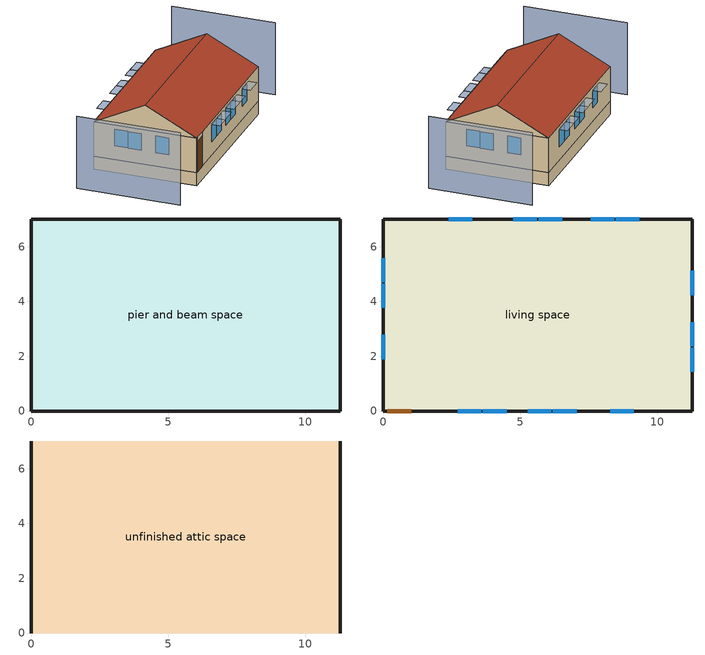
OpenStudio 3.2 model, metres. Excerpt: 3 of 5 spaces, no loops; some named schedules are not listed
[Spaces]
pier and beam space
 floor foundation (FloorFndGrndUnfinSlab): 0,0 0,7.01 11.28,7.01 11.28,0 z0
 wall outside (WallExtUninsUnfin): 0,7.01 0,0 11.28,0 11.28,7.01 0,7.01 z0:0.91
living space
 floor to pier and beam space (FloorPBInsFin Reversed): 0,0 0,7.01 11.28,7.01 11.28,0 z0.91
 wall outside (WallExtInsFin): 0,7.01 0,0 0.13,0 1.05,0 11.28,0 11.28,7.01 0,7.01 z0.91:3.35
 window (WindowConstruction): 2.71,0 3.58,0 / 3.64,0 4.5,0 / 5.27,0 6.13,0 / 6.19,0 7.06,0 / 8.29,0 9.15,0 / 9.35,7.01 8.49,7.01 / 8.43,7.01 7.57,7.01 / 6.53,7.01 5.67,7.01 / 5.61,7.01 4.75,7.01 / 3.25,7.01 2.39,7.01 z1.9:3.05; 0,5.58 0,4.7 / 0,4.64 0,3.77 / 0,2.78 0,1.9 / 11.28,1.43 11.28,2.31 / 11.28,2.37 11.28,3.24 / 11.28,4.24 11.28,5.11 z1.88:3.05
 door (Door): 0.15,0 1.02,0 z0.91:3.05
unfinished attic space
 floor to living space (FloorFinInsUnfinAttic): 0,7.01 11.28,7.01 11.28,0 0,0 z3.35
 wall outside (WallExtUninsUnfin): 0,3.51,5.11 0,7.01,3.35 0,0,3.35; 11.28,3.51,5.11 11.28,0,3.35 11.28,7.01,3.35
 roof outside (RoofUnfinInsExt): 11.28,3.51,5.11 0,3.51,5.11 0,0,3.35 11.28,0,3.35; 0,3.51,5.11 11.28,3.51,5.11 11.28,7.01,3.35 0,7.01,3.35
shading: -3.05,7.01 -3.05,0 / 14.33,0 14.33,7.01 z0:5.11; 11.28,3.4 11.28,2.21 11.89,2.21 11.89,3.4 z3.2; 0,1.75 0,2.93 -0.61,2.93 -0.61,1.75 z3.2; 11.28,2.46 11.28,1.28 11.89,1.28 11.89,2.46 z3.2; 6.29,0 5.12,0 5.12,-0.61 6.29,-0.61 z3.2; 4.65,0 3.48,0 3.48,-0.61 4.65,-0.61 z3.2; 4.59,7.01 5.76,7.01 5.76,7.62 4.59,7.62 z3.2; 7.21,0 6.04,0 6.04,-0.61 7.21,-0.61 z3.2; 9.3,0 8.14,0 8.14,-0.61 9.3,-0.61 z3.2; 8.34,7.01 9.5,7.01 9.5,7.62 8.34,7.62 z3.2; 0,4.55 0,5.73 -0.61,5.73 -0.61,4.55 z3.2; 11.28,5.26 11.28,4.08 11.89,4.08 11.89,5.26 z3.2; 7.41,7.01 8.58,7.01 8.58,7.62 7.41,7.62 z3.2; 3.73,0 2.56,0 2.56,-0.61 3.73,-0.61 z3.2; 5.52,7.01 6.68,7.01 6.68,7.62 5.52,7.62 z3.2; 2.24,7.01 3.4,7.01 3.4,7.62 2.24,7.62 z3.2; 0,3.61 0,4.8 -0.61,4.8 -0.61,3.61 z3.2
[Site]
Denver Intl Ap_CO_USA: Latitude {deg}=39.83; Longitude {deg}=-104.65; Time Zone {hr}=-7; Elevation {m}=1650; Terrain=Suburbs
[ClimateZones]
Climate Zone Institution Name 1=Building America; Climate Zone Document Year 1=0; Climate Zone Value 1=Cold
[Site:WaterMainsTemperature]
Calculation Method=Correlation; Annual Average Outdoor Air Temperature {C}=10.8753; Maximum Difference In Monthly Average Outdoor Air Temperatures {deltaC}=23.1524
[Site:GroundTemperature:Deep]
10.8753, 10.8753, 10.8753, 10.8753, 10.8753, 10.8753, 10.8753, 10.8753, 10.8753, 10.8753, 10.8753, 10.8753
[Building]
Building 1: North Axis {deg}=22.5; Standards Number of Stories=1; Standards Number of Above Ground Stories=1; Standards Building Type=singlefamilydetached; Standards Number of Living Units=1
[Material] Roughness=Rough
Name | Thickness {m} | Conductivity {W/m-K} | Density {kg/m3} | Specific Heat {J/kg-K} | Thermal Absorptance | Solar Absorptance | Visible Absorptance
Drywall 0.5 in. | 0.0127 | 0.160291 | 801 | 837.4 | 0.9 | 0.5 | 0.1
FloorUATrussandIns | 0.0889 | 0.0436674 | 50.7834 | 1165.1 | 0.9 | 0.5 | 0.9
FloorUAAdditionalCeilingIns | 0.12827 | 0.0411113 | 16.02 | 1046.75
Asphalt Shingles, Medium | 0.009525 | 0.162714 | 1121.4 | 1465.45 | 0.91 | 0.85 | 0.85
RoofSheathing | 0.01905 | 0.115458 | 512.64 | 1214.23 | 0.82 | 0.3 | 0.3
RoofUARoofIns | 0.18415 | 8.02397 | 37.0049 | 1207.88 | 0.91 | 0.85 | 0.91
FloorIns | 0.1397 | 0.0489548 | 106.365 | 1151.69 | 0.82 | 0.3 | 0.3
Wood Floor | 0.015875 | 0.115458 | 544.68 | 1214.23
Floor Covering | 0.0127 | 0.0433444 | 54.468 | 1339.84 | 0.9 | 0.9
FootingMaterial | 0.2032 | 1.803125 | 2242.8 | 837.4 | 0.9
Concrete 4.0 in. | 0.1016 | 1.803125 | 2242.8 | 837.4 | 0.9
Vinyl, Light | 0.009525 | 0.089435 | 177.822 | 1046.75 | 0.9 | 0.3 | 0.3
WallSheathing | 0.0127 | 0.115458 | 512.64 | 1214.23 | 0.82 | 0.3 | 0.3
WallStudAndCavity | 0.0889 | 0.054245 | 162.403 | 1178.92 | 0.9 | 0.3 | 0.9
WallStudAndCavity 1 | 0.0889 | 0.393744 | 83.0341 | 1211.67 | 0.9 | 0.3 | 0.9
WallStudAndCavity 2 | 0.0889 | 0.397942 | 83.0341 | 1211.67 | 0.82 | 0.3 | 0.3
res furniture material living space | 0.1524 | 0.115458 | 640.8 | 1214.23 | 0.9 | 0.6 | 0.1
DoorMaterial | 0.04445 | 0.0612267 | 512.64 | 1214.23 | 0.82 | 0.3 | 0.3
[Construction]
FloorFinInsUnfinAttic: Drywall 0.5 in., FloorUATrussandIns, FloorUAAdditionalCeilingIns
RoofUnfinInsExt: Asphalt Shingles, Medium, RoofSheathing, RoofUARoofIns
FloorPBInsFin Reversed: Floor Covering, Wood Floor, RoofSheathing, FloorIns
FootingConstruction: FootingMaterial
FloorFndGrndUnfinSlab: Concrete 4.0 in.
WallExtInsFin: Vinyl, Light, WallSheathing, WallStudAndCavity, Drywall 0.5 in.
WallExtUninsUnfin: Vinyl, Light, WallSheathing, WallStudAndCavity 1
WallIntFinUninsFin: WallStudAndCavity 2, Drywall 0.5 in.
res furniture construction living space: res furniture material living space
WindowConstruction: WindowMaterial
Door: DoorMaterial
[WindowMaterial:Shade]
CoolingShade: Solar Transmittance=0.999; Solar Reflectance=0.00099; Visible Transmittance=0.999; Visible Reflectance=0.00099; Thermal Hemispherical Emissivity=1e-05; Thermal Transmittance=0.999; Thickness {m}=0.0001; Conductivity {W/m-K}=10000; Shade to Glass Distance {m}=0.001; Top Opening Multiplier=0; Bottom Opening Multiplier=0; Left-Side Opening Multiplier=0; Right-Side Opening Multiplier=0; Airflow Permeability=0
[WindowMaterial:SimpleGlazingSystem]
WindowMaterial: U-Factor {W/m2-K}=2.10086; Solar Heat Gain Coefficient=0.21
[ThermalZone] Use Ideal Air Loads=No
living zone: Thermostat=living zone temperature setpoint
unfinished attic zone; pier and beam zone: 
res ds res ashp clg asys ret air zone; res ds res ashp htg asys ret air zone: Volume {m3}=0.25
[Sizing:Zone] Zone Cooling Design Supply Air Temperature Input Method=SupplyAirTemperature; Zone Cooling Design Supply Air Temperature {C}=14; Zone Cooling Design Supply Air Temperature Difference {deltaC}=11.11; Zone Heating Design Supply Air Temperature Input Method=SupplyAirTemperature; Zone Heating Design Supply Air Temperature {C}=40; Zone Heating Design Supply Air Temperature Difference {deltaC}=11.11; Zone Cooling Design Supply Air Humidity Ratio {kg-H2O/kg-air}=0.0085; Zone Heating Design Supply Air Humidity Ratio {kg-H2O/kg-air}=0.008; Cooling Design Air Flow Method=DesignDay; Heating Design Air Flow Method=DesignDay; Account for Dedicated Outdoor Air System=No; Dedicated Outdoor Air System Control Strategy=NeutralSupplyAir; Dedicated Outdoor Air Low Setpoint Temperature for Design {C}=autosize; Dedicated Outdoor Air High Setpoint Temperature for Design {C}=autosize
unfinished attic zone; pier and beam zone; res ds res ashp clg asys ret air zone; res ds res ashp htg asys ret air zone
[Space]
Name | Space Type | Thermal Zone | Building Unit
living space | Space Type 1 | living zone | unit 1
unfinished attic space | Space Type 2 | unfinished attic zone
pier and beam space | Space Type 3 | pier and beam zone
res ds res ashp clg asys ret air space |  | res ds res ashp clg asys ret air zone
res ds res ashp htg asys ret air space |  | res ds res ashp htg asys ret air zone
[SpaceType]
Name | Standards Space Type
Space Type 1 | living
Space Type 2 | unfinished attic
Space Type 3 | pier and beam
[BuildingUnit]
unit 1: Building Unit Type=Residential
[External:File]
8760.csv: File=8760.csv
[People:Definition]
res occupants|living space: Number of People Calculation Method=People; Number of People {people}=2.64; Fraction Radiant=0.319734; Sensible Heat Fraction=0.573; Carbon Dioxide Generation Rate {m3/s-W}=0; Enable ASHRAE 55 Comfort Warnings=No; Mean Radiant Temperature Calculation Type=ZoneAveraged
[People]
res occupants|living space: People Definition=res occupants|living space; Space or SpaceType=living space; Number of People Schedule=occupants; Activity Level Schedule=res occupants activity schedule; Multiplier=1
[Foundation:Kiva]
Foundation Kiva 1: Wall Height Above Grade {m}=0.2032; Wall Depth Below Slab {m}=0.2032; Footing Wall Construction=FootingConstruction
[Foundation:Kiva:Settings]
Soil Conductivity {W/m-K}=1.731; Soil Density {kg/m3}=1842.3; Soil Specific Heat {J/kg-K}=418.7; Ground Solar Absorptivity=0.9; Ground Thermal Absorptivity=0.9; Ground Surface Roughness {m}=0.03; Far-Field Width {m}=40; Deep-Ground Boundary Condition=ZeroFlux; Deep-Ground Depth {m}=40; Minimum Cell Dimension {m}=0.02; Maximum Cell Growth Coefficient=1.5; Simulation Timestep=Hourly
[SurfaceProperty:ExposedFoundationPerimeter]
Surface 12: Exposed Perimeter Calculation Method=TotalExposedPerimeter; Total Exposed Perimeter {m}=36.576
[InternalMass:Definition] Design Level Calculation Method=SurfaceArea
Name | Construction | Surface Area {m2}
living space Partition | WallIntFinUninsFin | 79.0605
res furniture mass living space | res furniture construction living space | 31.6242
[InternalMass] Space or SpaceType=living space; Multiplier=1
Name | Internal Mass Definition
living space Partition | living space Partition
res furniture mass living space | res furniture mass living space
[ShadingControl]
WindowShadingControl: Shading Type=InteriorShade; Shading Device Material=CoolingShade; Shading Control Type=OnIfScheduleAllows; Schedule=Window shading schedule; Shading Control Is Scheduled=Yes; Multiple Surface Control Type=Sequential; Sub Surface Name 1=Surface 4 - Window 2; Sub Surface Name 2=Surface 2 - Window 3; Sub Surface Name 3=Surface 4 - Window 1; Sub Surface Name 4=Surface 5 - Window 3; Sub Surface Name 5=Surface 5 - Window 2; Sub Surface Name 6=Surface 3 - Window 4; Sub Surface Name 7=Surface 5 - Window 4; Sub Surface Name 8=Surface 5 - Window 5; Sub Surface Name 9=Surface 3 - Window 1; Sub Surface Name 10=Surface 2 - Window 1; Sub Surface Name 11=Surface 4 - Window 3; Sub Surface Name 12=Surface 3 - Window 2; Sub Surface Name 13=Surface 5 - Window 1; Sub Surface Name 14=Surface 3 - Window 3; Sub Surface Name 15=Surface 3 - Window 5; Sub Surface Name 16=Surface 2 - Window 2
[WaterUse:Equipment:Definition]
Name | Peak Flow Rate {m3/s} | Target Temperature Schedule
res shower | 0.0176332 | fixtures temperature schedule
res sink | 0.0157378 | fixtures temperature schedule
res bath | 0.00441644 | fixtures temperature schedule
res shower dist; res sink dist; res bath dist | 0 | fixtures temperature schedule
res dw | 0.00104011 | res dw temperature schedule
res cw | 0.00629939 | res cw temperature schedule
[WaterUse:Equipment] Space=living space
Name | Water Use Equipment Definition | Flow Rate Fraction Schedule
res shower | res shower | showers
res sink | res sink | sinks
res bath | res bath | baths
res shower dist | res shower dist | showers
res sink dist | res sink dist | sinks
res bath dist | res bath dist | baths
res dw | res dw | dishwasher
res cw | res cw | clothes_washer
[OtherEquipment:Definition] Design Level Calculation Method=EquipmentLevel
Name | Design Level {W} | Fraction Latent | Fraction Radiant | Fraction Lost
res shower | 507081 | 0.487197 | 0 | 0
res sink | 158036 | 0.312221 | 0 | 0
res bath | 65146.3 | 0 | 0 | 0
res hot water distribution | 99.0622 | 0 | 0 | 0
res range gas | 373.944 | 0.2 | 0.18 | 0.5
res cd gas | 195439 | 0.05 | 0.06 | 0.85
res ds res ashp clg asys SupSLkToLvEq; res ds res ashp clg asys SupLatLkToLvEq; res ds res ashp clg asys SupDCnToLvEq; res ds res ashp clg asys SupDCnToAhEq; res ds res ashp clg asys RetDCnToPlEq; res ds res ashp clg asys RetDCnToAhEquip; res ds res ashp clg asys SupSLkToAhEq; res ds res ashp clg asys SupLatLkToAhEq; res ds res ashp clg asys RetSLkEq; res ds res ashp clg asys RetLatLkEq; res ds res ashp htg asys SupSLkToLvEq; res ds res ashp htg asys SupLatLkToLvEq; res ds res ashp htg asys SupDCnToLvEq; res ds res ashp htg asys SupDCnToAhEq; res ds res ashp htg asys RetDCnToPlEq; res ds res ashp htg asys RetDCnToAhEquip; res ds res ashp htg asys SupSLkToAhEq; res ds res ashp htg asys SupLatLkToAhEq; res ds res ashp htg asys RetSLkEq; res ds res ashp htg asys RetLatLkEq | 0
[OtherEquipment]
Name | Other Equipment Definition | Space or SpaceType | Schedule | Fuel Type
res shower | res shower | living space | showers
res sink | res sink | living space | sinks
res bath | res bath | living space | baths
res hot water distribution | res hot water distribution | living space | res hot water distribution schedule
res range gas | res range gas | living space | cooking_range | NaturalGas
res cd gas | res cd gas | living space | clothes_dryer | NaturalGas
res ds res ashp clg asys SupSLkToLvEq | res ds res ashp clg asys SupSLkToLvEq | living space | Always On Discrete | None
res ds res ashp clg asys SupLatLkToLvEq | res ds res ashp clg asys SupLatLkToLvEq | living space | Always On Discrete | None
res ds res ashp clg asys SupDCnToLvEq | res ds res ashp clg asys SupDCnToLvEq | living space | Always On Discrete | None
res ds res ashp clg asys SupDCnToAhEq | res ds res ashp clg asys SupDCnToAhEq | unfinished attic space | Always On Discrete | None
res ds res ashp clg asys RetDCnToPlEq | res ds res ashp clg asys RetDCnToPlEq | res ds res ashp clg asys ret air space | Always On Discrete | None
res ds res ashp clg asys RetDCnToAhEquip | res ds res ashp clg asys RetDCnToAhEquip | unfinished attic space | Always On Discrete | None
res ds res ashp clg asys SupSLkToAhEq | res ds res ashp clg asys SupSLkToAhEq | unfinished attic space | Always On Discrete | None
res ds res ashp clg asys SupLatLkToAhEq | res ds res ashp clg asys SupLatLkToAhEq | unfinished attic space | Always On Discrete | None
res ds res ashp clg asys RetSLkEq | res ds res ashp clg asys RetSLkEq | res ds res ashp clg asys ret air space | Always On Discrete | None
res ds res ashp clg asys RetLatLkEq | res ds res ashp clg asys RetLatLkEq | res ds res ashp clg asys ret air space | Always On Discrete | None
res ds res ashp htg asys SupSLkToLvEq | res ds res ashp htg asys SupSLkToLvEq | living space | Always On Discrete | None
res ds res ashp htg asys SupLatLkToLvEq | res ds res ashp htg asys SupLatLkToLvEq | living space | Always On Discrete | None
res ds res ashp htg asys SupDCnToLvEq | res ds res ashp htg asys SupDCnToLvEq | living space | Always On Discrete | None
res ds res ashp htg asys SupDCnToAhEq | res ds res ashp htg asys SupDCnToAhEq | unfinished attic space | Always On Discrete | None
res ds res ashp htg asys RetDCnToPlEq | res ds res ashp htg asys RetDCnToPlEq | res ds res ashp htg asys ret air space | Always On Discrete | None
res ds res ashp htg asys RetDCnToAhEquip | res ds res ashp htg asys RetDCnToAhEquip | unfinished attic space | Always On Discrete | None
res ds res ashp htg asys SupSLkToAhEq | res ds res ashp htg asys SupSLkToAhEq | unfinished attic space | Always On Discrete | None
res ds res ashp htg asys SupLatLkToAhEq | res ds res ashp htg asys SupLatLkToAhEq | unfinished attic space | Always On Discrete | None
res ds res ashp htg asys RetSLkEq | res ds res ashp htg asys RetSLkEq | res ds res ashp htg asys ret air space | Always On Discrete | None
res ds res ashp htg asys RetLatLkEq | res ds res ashp htg asys RetLatLkEq | res ds res ashp htg asys ret air space | Always On Discrete | None
[ThermostatSetpoint:DualSetpoint]
living zone temperature setpoint: Heating Setpoint Temperature Schedule=res heating setpoint; Cooling Setpoint Temperature Schedule=res cooling setpoint
[ElectricEquipment:Definition] Design Level Calculation Method=EquipmentLevel
Name | Design Level {W} | Fraction Latent | Fraction Radiant | Fraction Lost
res ceil fan non benchmark equip | 0 | 0 | 0.558 | 0.07
res ceil fan benchmark|living space | 27.2868 | 0 | 0.558 | 0.07
res refrig | 65.0889 | 0 | 0 | 0
res range electric | 35.8746 | 0.3 | 0.24 | 0.3
res dw | 136388 | 0.15 | 0.36 | 0.25
res cw | 70491.5 | 0 | 0.48 | 0.2
res cd electric | 14710.5 | 0 | 0.6 | 0
res misc plug loads|living space | 399.832 | 0.021 | 0.558 | 0.049
res infil_1 house fan; res infil_1 range fan; res infil_1 bath fan | 0 | 0 | 0 | 1
[ElectricEquipment] Space or SpaceType=living space
Name | Electric Equipment Definition | Schedule
res ceil fan non benchmark equip | res ceil fan non benchmark equip | res ceil fan master
res ceil fan benchmark|living space | res ceil fan benchmark|living space | ceiling_fan
res refrig | res refrig | res refrig schedule
res range electric | res range electric | cooking_range
res dw | res dw | dishwasher_power
res cw | res cw | clothes_washer_power
res cd electric | res cd electric | clothes_dryer
res misc plug loads|living space | res misc plug loads|living space | plug_loads
res infil_1 house fan | res infil_1 house fan | Always On Discrete
res infil_1 range fan | res infil_1 range fan | Always On Discrete
res infil_1 bath fan | res infil_1 bath fan | Always On Discrete
[EnergyManagementSystem:Sensor]
Name | Output Variable or Output Meter Index Key | Output Variable or Output Meter
res_ceil_fan_sched_val_sensor | res ceil fan schedule | Schedule Value
res_nv_pb_s |  | Site Outdoor Air Barometric Pressure
res_af_vw_s |  | Site Wind Speed
res_nv_wt_s |  | Site Outdoor Air Humidity Ratio
res_nv_1_nva_s | res nv_1 avail schedule | Schedule Value
res_nv_1_sp_s | res nv_1 temp schedule | Schedule Value
res_ds_res_ashp_clg_asys_ah_mfr_s | Node 25 | System Node Mass Flow Rate
res_ds_res_ashp_clg_asys_ah_vfr_s | Node 25 | System Node Current Density Volume Flow Rate
res_ds_res_ashp_clg_asys_ah_tt_s | Node 25 | System Node Temperature
res_ds_res_ashp_clg_asys_ra_t_s | Node 28 | System Node Temperature
res_ds_res_ashp_clg_asys_ah_wt_s | Node 25 | System Node Humidity Ratio
res_ds_res_ashp_clg_asys_ra_w_s | Node 28 | System Node Humidity Ratio
res_ds_res_ashp_clg_asys_ah_t_s; res_ds_res_ashp_htg_asys_ah_t_s | unfinished attic zone | Zone Air Temperature
res_ds_res_ashp_clg_asys_ah_w_s; res_ds_res_ashp_htg_asys_ah_w_s | unfinished attic zone | Zone Mean Air Humidity Ratio
res_ds_res_ashp_htg_asys_ah_mfr_s | Node 18 | System Node Mass Flow Rate
res_ds_res_ashp_htg_asys_ah_vfr_s | Node 18 | System Node Current Density Volume Flow Rate
res_ds_res_ashp_htg_asys_ah_tt_s | Node 18 | System Node Temperature
res_ds_res_ashp_htg_asys_ra_t_s | Node 21 | System Node Temperature
res_ds_res_ashp_htg_asys_ah_wt_s | Node 18 | System Node Humidity Ratio
res_ds_res_ashp_htg_asys_ra_w_s | Node 21 | System Node Humidity Ratio
res_infil_1_range_sch_s | res mv_1 range exhaust schedule | Schedule Value
res_infil_1_bath_sch_s | res mv_1 bath exhaust schedule | Schedule Value
res_infil_1_dryer_sch_s | clothes_dryer_exhaust | Schedule Value
res_infil_1_wh_sch_s | Always On Discrete | Schedule Value
[EnergyManagementSystem:Actuator]
Name | Actuated Component | Actuated Component Type | Actuated Component Control Type
res_ceil_fan_sched_override | res ceil fan master | Schedule:Constant | Schedule Value
res_nv_1_flow_act | res nv_1 flow | Zone Infiltration | Air Exchange Flow Rate
res_ds_res_ashp_clg_asys_SupSLkToLvEq_act | res ds res ashp clg asys SupSLkToLvEq | OtherEquipment | Power Level
res_ds_res_ashp_clg_asys_SupLatLkToLvEq_act | res ds res ashp clg asys SupLatLkToLvEq | OtherEquipment | Power Level
res_ds_res_ashp_clg_asys_SupDCnToLvEq_act | res ds res ashp clg asys SupDCnToLvEq | OtherEquipment | Power Level
res_ds_res_ashp_clg_asys_SupDCnToAhEq_act | res ds res ashp clg asys SupDCnToAhEq | OtherEquipment | Power Level
res_ds_res_ashp_clg_asys_RetDCnToPlEq_act | res ds res ashp clg asys RetDCnToPlEq | OtherEquipment | Power Level
res_ds_res_ashp_clg_asys_RetDCnToAhEquip_act | res ds res ashp clg asys RetDCnToAhEquip | OtherEquipment | Power Level
res_ds_res_ashp_clg_asys_SupSLkToAhEq_act | res ds res ashp clg asys SupSLkToAhEq | OtherEquipment | Power Level
res_ds_res_ashp_clg_asys_SupLatLkToAhEq_act | res ds res ashp clg asys SupLatLkToAhEq | OtherEquipment | Power Level
res_ds_res_ashp_clg_asys_RetSLkEq_act | res ds res ashp clg asys RetSLkEq | OtherEquipment | Power Level
res_ds_res_ashp_clg_asys_RetLatLkEq_act | res ds res ashp clg asys RetLatLkEq | OtherEquipment | Power Level
res_ds_res_ashp_clg_asys_AhToLivMix_act | res ds res ashp clg asys AhToLivMix | ZoneMixing | Air Exchange Flow Rate
res_ds_res_ashp_clg_asys_LivToAhMix_act | res ds res ashp clg asys LivToAhMix | ZoneMixing | Air Exchange Flow Rate
res_ds_res_ashp_htg_asys_SupSLkToLvEq_act | res ds res ashp htg asys SupSLkToLvEq | OtherEquipment | Power Level
res_ds_res_ashp_htg_asys_SupLatLkToLvEq_act | res ds res ashp htg asys SupLatLkToLvEq | OtherEquipment | Power Level
res_ds_res_ashp_htg_asys_SupDCnToLvEq_act | res ds res ashp htg asys SupDCnToLvEq | OtherEquipment | Power Level
res_ds_res_ashp_htg_asys_SupDCnToAhEq_act | res ds res ashp htg asys SupDCnToAhEq | OtherEquipment | Power Level
res_ds_res_ashp_htg_asys_RetDCnToPlEq_act | res ds res ashp htg asys RetDCnToPlEq | OtherEquipment | Power Level
res_ds_res_ashp_htg_asys_RetDCnToAhEquip_act | res ds res ashp htg asys RetDCnToAhEquip | OtherEquipment | Power Level
res_ds_res_ashp_htg_asys_SupSLkToAhEq_act | res ds res ashp htg asys SupSLkToAhEq | OtherEquipment | Power Level
res_ds_res_ashp_htg_asys_SupLatLkToAhEq_act | res ds res ashp htg asys SupLatLkToAhEq | OtherEquipment | Power Level
res_ds_res_ashp_htg_asys_RetSLkEq_act | res ds res ashp htg asys RetSLkEq | OtherEquipment | Power Level
res_ds_res_ashp_htg_asys_RetLatLkEq_act | res ds res ashp htg asys RetLatLkEq | OtherEquipment | Power Level
res_ds_res_ashp_htg_asys_AhToLivMix_act | res ds res ashp htg asys AhToLivMix | ZoneMixing | Air Exchange Flow Rate
res_ds_res_ashp_htg_asys_LivToAhMix_act | res ds res ashp htg asys LivToAhMix | ZoneMixing | Air Exchange Flow Rate
res_infil_1_house_fan_act | res infil_1 house fan | ElectricEquipment | Electricity Rate
res_infil_1_range_fan_act | res infil_1 range fan | ElectricEquipment | Electricity Rate
res_infil_1_bath_fan_act | res infil_1 bath fan | ElectricEquipment | Electricity Rate
res_infil_1_flow_act | res infil_1 flow | Zone Infiltration | Air Exchange Flow Rate
[EnergyManagementSystem:Program]
res_ceil_fan_schedule_program: If res_ceil_fan_sched_val_sensor == 0; Set res_ceil_fan_sched_override = 0; ElseIf res_ceil_fan_tin_sensor < 24.389; Set res_ceil_fan_sched_override = 0; Else; Set res_ceil_fan_sched_override = 1; EndIf
res_nv_1_program: Set Tdiff = res_af_1_tin_s-res_af_1_tt_s; Set dT = (@Abs Tdiff); Set pt = (@RhFnTdbWPb res_af_1_tt_s res_nv_wt_s res_nv_pb_s); Set NVA = 6357.243063149079; Set Cs = 8.963020389461627e-05; Set Cw = 7.221152643204678e-05; Set MNV = 1.0710060644352002; Set MHR = 0.0115; Set MRH = 0.7; Set temp1 = (res_nv_1_nva_s*NVA); Set SGNV = temp1*((((Cs*dT)+(Cw*(res_af_vw_s^2)))^0.5)/1000); If (res_nv_wt_s<MHR) && (pt<MRH) && (res_af_1_tin_s>res_nv_1_sp_s); Set temp2 = (res_af_1_tin_s-res_nv_1_sp_s); Set NVadj1 = temp2/(res_af_1_tin_s-res_af_1_tt_s); Set NVadj2 = (@Min NVadj1 1); Set NVadj3 = (@Max NVadj2 0); Set NVadj = SGNV*NVadj3; Set res_nv_1_flow_act = (@Min NVadj MNV); Else; Set res_nv_1_flow_act = 0; EndIf
res_ds_res_ashp_clg_asys_program: Set res_ds_res_ashp_clg_asys_AhMfr = res_ds_res_ashp_clg_asys_ah_mfr_s; Set res_ds_res_ashp_clg_asys_FanRtf = res_ds_res_ashp_clg_asys_fan_rtf_s; Set res_ds_res_ashp_clg_asys_AhVfr = res_ds_res_ashp_clg_asys_ah_vfr_s; Set res_ds_res_ashp_clg_asys_AhTt = res_ds_res_ashp_clg_asys_ah_tt_s; Set res_ds_res_ashp_clg_asys_AhWt = res_ds_res_ashp_clg_asys_ah_wt_s; Set res_ds_res_ashp_clg_asys_RaT = res_ds_res_ashp_clg_asys_ra_t_s; Set res_ds_res_ashp_clg_asys_RaW = res_ds_res_ashp_clg_asys_ra_w_s; Set res_ds_res_ashp_clg_asys_AhT = res_ds_res_ashp_clg_asys_ah_t_s; Set res_ds_res_ashp_clg_asys_AhW = res_ds_res_ashp_clg_asys_ah_w_s; Run res_ds_res_ashp_clg_asys_lk_subrout; Set res_ds_res_ashp_clg_asys_SupSLkToLvEq_act = res_ds_res_ashp_clg_asys_SupSLkToLv; Set res_ds_res_ashp_clg_asys_SupLatLkToLvEq_act = res_ds_res_ashp_clg_asys_SupLatLkToLv; Set res_ds_res_ashp_clg_asys_SupDCnToLvEq_act = res_ds_res_ashp_clg_asys_SupDCnToLv; Set res_ds_res_ashp_clg_asys_SupDCnToAhEq_act = res_ds_res_ashp_clg_asys_SupDCnToAh; Set res_ds_res_ashp_clg_asys_SupSLkToAhEq_act = res_ds_res_ashp_clg_asys_SupSLkToAh; Set res_ds_res_ashp_clg_asys_SupLatLkToAhEq_act = res_ds_res_ashp_clg_asys_SupLatLkToAh; Set res_ds_res_ashp_clg_asys_RetSLkEq_act = res_ds_res_ashp_clg_asys_RetSLk; Set res_ds_res_ashp_clg_asys_RetLatLkEq_act = res_ds_res_ashp_clg_asys_RetLatLk; Set res_ds_res_ashp_clg_asys_RetDCnToPlEq_act = res_ds_res_ashp_clg_asys_RetDCnToPl; Set res_ds_res_ashp_clg_asys_RetDCnToAhEquip_act = res_ds_res_ashp_clg_asys_RetDCnToAh; Set res_ds_res_ashp_clg_asys_AhToLivMix_act = res_ds_res_ashp_clg_asys_AhToLiv; Set res_ds_res_ashp_clg_asys_LivToAhMix_act = res_ds_res_ashp_clg_asys_LivToAh
res_ds_res_ashp_htg_asys_program: Set res_ds_res_ashp_htg_asys_AhMfr = res_ds_res_ashp_htg_asys_ah_mfr_s; Set res_ds_res_ashp_htg_asys_FanRtf = res_ds_res_ashp_htg_asys_fan_rtf_s; Set res_ds_res_ashp_htg_asys_AhVfr = res_ds_res_ashp_htg_asys_ah_vfr_s; Set res_ds_res_ashp_htg_asys_AhTt = res_ds_res_ashp_htg_asys_ah_tt_s; Set res_ds_res_ashp_htg_asys_AhWt = res_ds_res_ashp_htg_asys_ah_wt_s; Set res_ds_res_ashp_htg_asys_RaT = res_ds_res_ashp_htg_asys_ra_t_s; Set res_ds_res_ashp_htg_asys_RaW = res_ds_res_ashp_htg_asys_ra_w_s; Set res_ds_res_ashp_htg_asys_AhT = res_ds_res_ashp_htg_asys_ah_t_s; Set res_ds_res_ashp_htg_asys_AhW = res_ds_res_ashp_htg_asys_ah_w_s; Run res_ds_res_ashp_htg_asys_lk_subrout; Set res_ds_res_ashp_htg_asys_SupSLkToLvEq_act = res_ds_res_ashp_htg_asys_SupSLkToLv; Set res_ds_res_ashp_htg_asys_SupLatLkToLvEq_act = res_ds_res_ashp_htg_asys_SupLatLkToLv; Set res_ds_res_ashp_htg_asys_SupDCnToLvEq_act = res_ds_res_ashp_htg_asys_SupDCnToLv; Set res_ds_res_ashp_htg_asys_SupDCnToAhEq_act = res_ds_res_ashp_htg_asys_SupDCnToAh; Set res_ds_res_ashp_htg_asys_SupSLkToAhEq_act = res_ds_res_ashp_htg_asys_SupSLkToAh; Set res_ds_res_ashp_htg_asys_SupLatLkToAhEq_act = res_ds_res_ashp_htg_asys_SupLatLkToAh; Set res_ds_res_ashp_htg_asys_RetSLkEq_act = res_ds_res_ashp_htg_asys_RetSLk; Set res_ds_res_ashp_htg_asys_RetLatLkEq_act = res_ds_res_ashp_htg_asys_RetLatLk; Set res_ds_res_ashp_htg_asys_RetDCnToPlEq_act = res_ds_res_ashp_htg_asys_RetDCnToPl; Set res_ds_res_ashp_htg_asys_RetDCnToAhEquip_act = res_ds_res_ashp_htg_asys_RetDCnToAh; Set res_ds_res_ashp_htg_asys_AhToLivMix_act = res_ds_res_ashp_htg_asys_AhToLiv; Set res_ds_res_ashp_htg_asys_LivToAhMix_act = res_ds_res_ashp_htg_asys_LivToAh
res_infil_1_program: Set p_m = 0.14; Set p_s = 0.22; Set s_m = 270; Set s_s = 370; Set z_m = 9.99744; Set z_s = 2.4384; Set f_t = (((s_m/z_m)^p_m)*((z_s/s_s)^p_s)); Set Tdiff = res_af_1_tin_s-res_af_1_tt_s; Set dT = @Abs Tdiff; Set c = 0.0296; Set Cs = 0.0623; Set Cw = 0.1089; Set n = 0.67; Set sft = (f_t*0.7000000000000001); Set temp1 = ((c*Cw)*((sft*res_af_vw_s)^(2*n)))^2; Set Qn = (((c*Cs*(dT^n))^2)+temp1)^0.5; Set Tdiff = res_af_1_tin_s-res_af_1_tt_s; Set dT = @Abs Tdiff; Set QWHV = res_infil_1_wh_sch_s*0.0182; Set Qrange = res_infil_1_range_sch_s*0.0472; Set Qdryer = res_infil_1_dryer_sch_s*0.0472; Set Qbath = res_infil_1_bath_sch_s*0.0472; Set QhpwhOut = 0; Set QhpwhIn = 0; Set QductsOut = 0; Set QductsIn = 0; Set QductsOut = QductsOut+res_ds_res_ashp_clg_asys_lk_ret_fan_equiv; Set QductsIn = QductsIn+res_ds_res_ashp_clg_asys_lk_sup_fan_equiv; Set QductsOut = QductsOut+res_ds_res_ashp_htg_asys_lk_ret_fan_equiv; Set QductsIn = QductsIn+res_ds_res_ashp_htg_asys_lk_sup_fan_equiv; Set Qout = QWHV+Qrange+Qbath+Qdryer+QhpwhOut+QductsOut; Set Qin = QhpwhIn+QductsIn; Set Qu = (@Abs (Qout-Qin)); Set Qb = (@Min Qout Qin); Set faneff_wh = 0.9438948864000002; Set res_infil_1_house_fan_act = (QWHV*300)/faneff_wh*1; Set faneff_sp = 0.4719474432000001; Set res_infil_1_range_fan_act = (Qrange*300)/faneff_sp; Set res_infil_1_bath_fan_act = (Qbath*300)/faneff_sp; Set Q_acctd_for_elsewhere = QhpwhOut+QhpwhIn+QductsOut+QductsIn; Set res_infil_1_flow_act = (((Qu^2)+(Qn^2))^0.5)-Q_acctd_for_elsewhere; Set res_infil_1_flow_act = (@Max res_infil_1_flow_act 0)
[EnergyManagementSystem:ProgramCallingManager]
res ceil fan program calling manager: BeginTimestepBeforePredictor; res_ceil_fan_schedule_program
res af_1 program calling manager: BeginTimestepBeforePredictor; res_infil_1_program; res_nv_1_program
res ds res ashp clg asys program calling manager: EndOfSystemTimestepAfterHVACReporting; res_ds_res_ashp_clg_asys_program
res ds res ashp htg asys program calling manager: EndOfSystemTimestepAfterHVACReporting; res_ds_res_ashp_htg_asys_program
[Lights:Definition]
res lighting interior living space: Design Level Calculation Method=LightingLevel; Lighting Level {W}=284.644; Fraction Radiant=0.6; Fraction Visible=0.2; Return Air Fraction=0
[Lights]
res lighting interior living space: Lights Definition=res lighting interior living space; Space or SpaceType=living space; Schedule=lighting_interior; Fraction Replaceable=1
[Exterior:Lights:Definition]
res lighting exterior: Design Level {W}=32.3059
[Exterior:Lights]
res lighting exterior: Exterior Lights Definition=res lighting exterior; Schedule=lighting_exterior
[SpaceInfiltration:DesignFlowRate] Schedule=Always On Discrete
Name | Space or SpaceType | Design Flow Rate Calculation Method | Air Changes per Hour {1/hr} | Constant Term Coefficient | Temperature Term Coefficient | Velocity Term Coefficient | Velocity Squared Term Coefficient | Design Flow Rate {m3/s}
res infil|pier and beam space | pier and beam space | AirChanges/Hour | 100 | 1 | 0 | 0 | 0
res nv_1 flow; res infil_1 flow | living space | Flow/Space |  |  |  |  |  | 0
[SpaceInfiltration:EffectiveLeakageArea]
res infil|unfinished attic space: Space or SpaceType=unfinished attic space; Schedule=Always On Discrete; Effective Air Leakage Area {cm2}=2632.71; Stack Coefficient=0.000121797; Wind Coefficient=3.53626e-05
[AirLoopHVAC:ReturnPlenum]
Name | ThermalZone
res ashp clg asys return plenum | res ds res ashp clg asys ret air zone
res ashp htg asys return plenum | res ds res ashp htg asys ret air zone
[ZoneMixing] Schedule=Always On Continuous; Design Flow Rate Calculation Method=Flow/Zone; Design Flow Rate {m3/s}=0
Name | Zone | Source Zone
res ds res ashp clg asys AhToLivMix; res ds res ashp htg asys AhToLivMix | living zone | unfinished attic zone
res ds res ashp clg asys LivToAhMix; res ds res ashp htg asys LivToAhMix | unfinished attic zone | living zone
[EnergyManagementSystem:Subroutine]
res_ds_res_ashp_clg_asys_lk_subrout: Set f_sup = 0.19990009990009988; Set f_ret = 0.10009990009990012; Set f_OA = 0.09980019980019976; Set oafrate = f_OA * res_ds_res_ashp_clg_asys_AhVfr; Set suplkfrate = f_sup * res_ds_res_ashp_clg_asys_AhVfr; Set retlkfrate = f_ret * res_ds_res_ashp_clg_asys_AhVfr; Set res_ds_res_ashp_clg_asys_AhToLiv = (@Abs (suplkfrate-retlkfrate-oafrate)); Set res_ds_res_ashp_clg_asys_LivToAh = 0; Set res_ds_res_ashp_clg_asys_lk_sup_fan_equiv = 0; Set res_ds_res_ashp_clg_asys_lk_ret_fan_equiv = oafrate; If res_ds_res_ashp_clg_asys_AhMfr>0; Set h_SA=(@HFnTdbW res_ds_res_ashp_clg_asys_AhTt res_ds_res_ashp_clg_asys_AhWt); Set h_AHZ=(@HFnTdbW res_ds_res_ashp_clg_asys_AhT res_ds_res_ashp_clg_asys_AhW); Set h_RA=(@HFnTdbW res_ds_res_ashp_clg_asys_RaT res_ds_res_ashp_clg_asys_RaW); Set h_fg=(@HfgAirFnWTdb res_ds_res_ashp_clg_asys_AhWt res_ds_res_ashp_clg_asys_AhTt); Set SALkQtot=f_sup*res_ds_res_ashp_clg_asys_AhMfr*(h_RA-h_SA); Set temp1=h_fg*(res_ds_res_ashp_clg_asys_RaW-res_ds_res_ashp_clg_asys_AhWt); Set res_ds_res_ashp_clg_asys_SupLatLkToLv = f_sup*res_ds_res_ashp_clg_asys_AhMfr*temp1; Set res_ds_res_ashp_clg_asys_SupSLkToLv = SALkQtot-res_ds_res_ashp_clg_asys_SupLatLkToLv; Set eTm=(res_ds_res_ashp_clg_asys_FanRtf/(res_ds_res_ashp_clg_asys_AhMfr*1006.0))*71.296; Set eTm=0-eTm; Set temp4=res_ds_res_ashp_clg_asys_AhT; Set tsup=temp4+((res_ds_res_ashp_clg_asys_AhTt-res_ds_res_ashp_clg_asys_AhT)*(@Exp eTm)); Set temp5=tsup-res_ds_res_ashp_clg_asys_AhTt; Set res_ds_res_ashp_clg_asys_SupDCnToLv = res_ds_res_ashp_clg_asys_AhMfr*1006.0*temp5; Set res_ds_res_ashp_clg_asys_SupDCnToAh = 0-res_ds_res_ashp_clg_asys_SupDCnToLv; Set eTm=(res_ds_res_ashp_clg_asys_FanRtf/(res_ds_res_ashp_clg_asys_AhMfr*1006.0))*13.203; Set eTm=0-eTm; Set temp6=res_ds_res_ashp_clg_asys_AhT; Set tret=temp6+((res_ds_res_ashp_clg_asys_RaT-res_ds_res_ashp_clg_asys_AhT)*(@Exp eTm)); Set temp7=tret-res_ds_res_ashp_clg_asys_RaT; Set res_ds_res_ashp_clg_asys_RetDCnToPl=res_ds_res_ashp_clg_asys_AhMfr*1006.0*temp7; Set res_ds_res_ashp_clg_asys_RetDCnToAh=0-res_ds_res_ashp_clg_asys_RetDCnToPl; Set res_ds_res_ashp_clg_asys_RetLatLk=0; Set temp2=(res_ds_res_ashp_clg_asys_AhT-res_ds_res_ashp_clg_asys_RaT); Set res_ds_res_ashp_clg_asys_RetSLk=f_ret*res_ds_res_ashp_clg_asys_AhMfr*1006.0*temp2; Set QtLkToAHZn=f_sup*res_ds_res_ashp_clg_asys_AhMfr*(h_SA-h_AHZ); Set temp3=(res_ds_res_ashp_clg_asys_AhWt-res_ds_res_ashp_clg_asys_AhW); Set res_ds_res_ashp_clg_asys_SupLatLkToAh=f_sup*res_ds_res_ashp_clg_asys_AhMfr*h_fg; Set res_ds_res_ashp_clg_asys_SupLatLkToAh=res_ds_res_ashp_clg_asys_SupLatLkToAh*temp3; Set res_ds_res_ashp_clg_asys_SupSLkToAh=QtLkToAHZn-res_ds_res_ashp_clg_asys_SupLatLkToAh; Else; Set res_ds_res_ashp_clg_asys_SupLatLkToLv=0; Set res_ds_res_ashp_clg_asys_SupSLkToLv=0; Set res_ds_res_ashp_clg_asys_SupDCnToLv=0; Set res_ds_res_ashp_clg_asys_SupDCnToAh=0; Set res_ds_res_ashp_clg_asys_RetDCnToPl=0; Set res_ds_res_ashp_clg_asys_RetDCnToAh=0; Set res_ds_res_ashp_clg_asys_RetLatLk=0; Set res_ds_res_ashp_clg_asys_RetSLk=0; Set res_ds_res_ashp_clg_asys_SupLatLkToAh=0; Set res_ds_res_ashp_clg_asys_SupSLkToAh=0; EndIf
res_ds_res_ashp_htg_asys_lk_subrout: Set f_sup = 0.19990009990009988; Set f_ret = 0.10009990009990012; Set f_OA = 0.09980019980019976; Set oafrate = f_OA * res_ds_res_ashp_htg_asys_AhVfr; Set suplkfrate = f_sup * res_ds_res_ashp_htg_asys_AhVfr; Set retlkfrate = f_ret * res_ds_res_ashp_htg_asys_AhVfr; Set res_ds_res_ashp_htg_asys_AhToLiv = (@Abs (suplkfrate-retlkfrate-oafrate)); Set res_ds_res_ashp_htg_asys_LivToAh = 0; Set res_ds_res_ashp_htg_asys_lk_sup_fan_equiv = 0; Set res_ds_res_ashp_htg_asys_lk_ret_fan_equiv = oafrate; If res_ds_res_ashp_htg_asys_AhMfr>0; Set h_SA=(@HFnTdbW res_ds_res_ashp_htg_asys_AhTt res_ds_res_ashp_htg_asys_AhWt); Set h_AHZ=(@HFnTdbW res_ds_res_ashp_htg_asys_AhT res_ds_res_ashp_htg_asys_AhW); Set h_RA=(@HFnTdbW res_ds_res_ashp_htg_asys_RaT res_ds_res_ashp_htg_asys_RaW); Set h_fg=(@HfgAirFnWTdb res_ds_res_ashp_htg_asys_AhWt res_ds_res_ashp_htg_asys_AhTt); Set SALkQtot=f_sup*res_ds_res_ashp_htg_asys_AhMfr*(h_RA-h_SA); Set temp1=h_fg*(res_ds_res_ashp_htg_asys_RaW-res_ds_res_ashp_htg_asys_AhWt); Set res_ds_res_ashp_htg_asys_SupLatLkToLv = f_sup*res_ds_res_ashp_htg_asys_AhMfr*temp1; Set res_ds_res_ashp_htg_asys_SupSLkToLv = SALkQtot-res_ds_res_ashp_htg_asys_SupLatLkToLv; Set eTm=(res_ds_res_ashp_htg_asys_FanRtf/(res_ds_res_ashp_htg_asys_AhMfr*1006.0))*71.296; Set eTm=0-eTm; Set temp4=res_ds_res_ashp_htg_asys_AhT; Set tsup=temp4+((res_ds_res_ashp_htg_asys_AhTt-res_ds_res_ashp_htg_asys_AhT)*(@Exp eTm)); Set temp5=tsup-res_ds_res_ashp_htg_asys_AhTt; Set res_ds_res_ashp_htg_asys_SupDCnToLv = res_ds_res_ashp_htg_asys_AhMfr*1006.0*temp5; Set res_ds_res_ashp_htg_asys_SupDCnToAh = 0-res_ds_res_ashp_htg_asys_SupDCnToLv; Set eTm=(res_ds_res_ashp_htg_asys_FanRtf/(res_ds_res_ashp_htg_asys_AhMfr*1006.0))*13.203; Set eTm=0-eTm; Set temp6=res_ds_res_ashp_htg_asys_AhT; Set tret=temp6+((res_ds_res_ashp_htg_asys_RaT-res_ds_res_ashp_htg_asys_AhT)*(@Exp eTm)); Set temp7=tret-res_ds_res_ashp_htg_asys_RaT; Set res_ds_res_ashp_htg_asys_RetDCnToPl=res_ds_res_ashp_htg_asys_AhMfr*1006.0*temp7; Set res_ds_res_ashp_htg_asys_RetDCnToAh=0-res_ds_res_ashp_htg_asys_RetDCnToPl; Set res_ds_res_ashp_htg_asys_RetLatLk=0; Set temp2=(res_ds_res_ashp_htg_asys_AhT-res_ds_res_ashp_htg_asys_RaT); Set res_ds_res_ashp_htg_asys_RetSLk=f_ret*res_ds_res_ashp_htg_asys_AhMfr*1006.0*temp2; Set QtLkToAHZn=f_sup*res_ds_res_ashp_htg_asys_AhMfr*(h_SA-h_AHZ); Set temp3=(res_ds_res_ashp_htg_asys_AhWt-res_ds_res_ashp_htg_asys_AhW); Set res_ds_res_ashp_htg_asys_SupLatLkToAh=f_sup*res_ds_res_ashp_htg_asys_AhMfr*h_fg; Set res_ds_res_ashp_htg_asys_SupLatLkToAh=res_ds_res_ashp_htg_asys_SupLatLkToAh*temp3; Set res_ds_res_ashp_htg_asys_SupSLkToAh=QtLkToAHZn-res_ds_res_ashp_htg_asys_SupLatLkToAh; Else; Set res_ds_res_ashp_htg_asys_SupLatLkToLv=0; Set res_ds_res_ashp_htg_asys_SupSLkToLv=0; Set res_ds_res_ashp_htg_asys_SupDCnToLv=0; Set res_ds_res_ashp_htg_asys_SupDCnToAh=0; Set res_ds_res_ashp_htg_asys_RetDCnToPl=0; Set res_ds_res_ashp_htg_asys_RetDCnToAh=0; Set res_ds_res_ashp_htg_asys_RetLatLk=0; Set res_ds_res_ashp_htg_asys_RetSLk=0; Set res_ds_res_ashp_htg_asys_SupLatLkToAh=0; Set res_ds_res_ashp_htg_asys_SupSLkToAh=0; EndIf
[Schedule:File] External File=8760.csv; Rows to Skip at Top=1; Number of Hours of Data=8760; Minutes per Item=60
Name | Column Number
occupants | 1
showers | 12
sinks | 13
baths | 11
ceiling_fan | 14
cooking_range | 2
dishwasher | 10
dishwasher_power | 17
clothes_washer | 8
clothes_washer_power | 16
clothes_dryer | 9
lighting_interior | 4
lighting_exterior | 5
plug_loads | 3
clothes_dryer_exhaust | 15
[Schedule:Constant]
Name | Value
res occupants activity schedule | 112.539
fixtures temperature schedule | 43.3333
Always On Discrete; res ceil fan master; Always On Continuous | 1
res dw temperature schedule; res cw temperature schedule | 52.666
[Schedule:Ruleset]
Name | Default Day Schedule | Summer Design Day Schedule | Winter Design Day Schedule
Window shading schedule | Schedule Day 3
res hot water distribution schedule | Schedule Day 4
res heating setpoint | Schedule Day 7 | res heating setpoint summer design | res heating setpoint winter design
res cooling setpoint | Schedule Day 8 | res cooling setpoint summer design | res cooling setpoint winter design
res ceil fan schedule | Schedule Day 2
res refrig schedule | Schedule Day 10 | res refrig schedule summer design | res refrig schedule winter design
res nv_1 temp schedule | Schedule Day 13
res nv_1 avail schedule | Schedule Day 14
res mv_1 range exhaust schedule | Schedule Day 17 | res mv_1 range exhaust schedule summer design | res mv_1 range exhaust schedule winter design
res mv_1 bath exhaust schedule | Schedule Day 18 | res mv_1 bath exhaust schedule summer design | res mv_1 bath exhaust schedule winter design
[Schedule:Day]
Schedule Day 3; Window shading schedule allday1; Window shading schedule allday2; Window shading schedule allday3; Window shading schedule allday4; Window shading schedule allday11; Window shading schedule allday12; Schedule Day 4; Schedule Day 7; Schedule Day 8; Schedule Day 2; Schedule Day 10; res refrig schedule winter design; Schedule Day 14: 24, 0, 0
Window shading schedule allday5; Window shading schedule allday6; Window shading schedule allday7; Window shading schedule allday8; Window shading schedule allday9; Window shading schedule allday10; res refrig schedule summer design: 24, 0, 1
res hot water distribution schedule allday1; res hot water distribution schedule allday2; res hot water distribution schedule allday3; res hot water distribution schedule allday4; res hot water distribution schedule allday5; res hot water distribution schedule allday6; res hot water distribution schedule allday7; res hot water distribution schedule allday8; res hot water distribution schedule allday9; res hot water distribution schedule allday10; res hot water distribution schedule allday11; res hot water distribution schedule allday12: 1, 0, 0.078424, 2, 0, 0.0392749, 4, 0, 0.00981873, 5, 0, 0.0392749, 6, 0, 0.274547, 7, 0, 0.941213, 8, 0, 1, 9, 0, 0.960725, 10, 0, 0.843152, 11, 0, 0.764728, 12, 0, 0.60788, 13, 0, 0.529456, 15, 0, 0.470544, 16, 0, 0.411757, 17, 0, 0.548968, 18, 0, 0.725453, 19, 0, 0.86279, 20, 0, 0.823515, 21, 0, 0.745091, 22, 0, 0.60788, 23, 0, 0.529456, 24, 0, 0.294058
res heating setpoint allday1; res heating setpoint allday2; res heating setpoint allday3; res heating setpoint allday4; res heating setpoint allday5; res heating setpoint allday6; res heating setpoint allday7; res heating setpoint allday8; res heating setpoint allday9; res heating setpoint allday10; res heating setpoint allday11; res heating setpoint allday12: 24, 0, 21.6667
res heating setpoint winter design; res cooling setpoint winter design: 24, 0, 21.1111
res heating setpoint summer design; res cooling setpoint summer design: 24, 0, 23.8889
res cooling setpoint allday1; res cooling setpoint allday2; res cooling setpoint allday3; res cooling setpoint allday4; res cooling setpoint allday5; res cooling setpoint allday6; res cooling setpoint allday7; res cooling setpoint allday8; res cooling setpoint allday9; res cooling setpoint allday10; res cooling setpoint allday11; res cooling setpoint allday12: 1, 0, 24.4444, 2, 0, 24.4444, 3, 0, 24.4444, 4, 0, 24.4444, 5, 0, 24.4444, 6, 0, 24.4444, 7, 0, 24.4444, 8, 0, 24.4444, 9, 0, 24.4444, 10, 0, 24.4444, 11, 0, 24.4444, 12, 0, 24.4444, 13, 0, 24.4444, 14, 0, 24.4444, 15, 0, 24.4444, 16, 0, 24.4444, 17, 0, 24.4444, 18, 0, 24.4444, 19, 0, 24.4444, 20, 0, 24.4444, 21, 0, 24.4444, 22, 0, 24.4444, 23, 0, 24.4444, 24, 0, 24.4444
res refrig schedule allday1; res refrig schedule allday12: 1, 0, 0.610949, 2, 0, 0.595675, 3, 0, 0.580401, 4, 0, 0.565128, 6, 0, 0.549854, 7, 0, 0.580401, 8, 0, 0.610949, 10, 0, 0.626223, 12, 0, 0.610949, 15, 0, 0.641496, 16, 0, 0.626223, 17, 0, 0.672044, 18, 0, 0.733139, 19, 0, 0.763686, 20, 0, 0.733139, 21, 0, 0.717865, 22, 0, 0.702591, 23, 0, 0.672044, 24, 0, 0.626223
res refrig schedule allday2: 1, 0, 0.609489, 2, 0, 0.594252, 3, 0, 0.579015, 4, 0, 0.563777, 6, 0, 0.54854, 7, 0, 0.579015, 8, 0, 0.609489, 10, 0, 0.624726, 12, 0, 0.609489, 15, 0, 0.639964, 16, 0, 0.624726, 17, 0, 0.670438, 18, 0, 0.731387, 19, 0, 0.761861, 20, 0, 0.731387, 21, 0, 0.71615, 22, 0, 0.700912, 23, 0, 0.670438, 24, 0, 0.624726
res refrig schedule allday3; res refrig schedule allday4; res refrig schedule allday5: 1, 0, 0.791241, 2, 0, 0.77146, 3, 0, 0.751679, 4, 0, 0.731898, 6, 0, 0.712117, 7, 0, 0.751679, 8, 0, 0.791241, 10, 0, 0.811022, 12, 0, 0.791241, 15, 0, 0.830803, 16, 0, 0.811022, 17, 0, 0.870365, 18, 0, 0.949489, 19, 0, 0.989051, 20, 0, 0.949489, 21, 0, 0.929708, 22, 0, 0.909927, 23, 0, 0.870365, 24, 0, 0.811022
res refrig schedule allday6; res refrig schedule allday7; res refrig schedule allday8; res refrig schedule allday9: 1, 0, 0.8, 2, 0, 0.78, 3, 0, 0.76, 4, 0, 0.74, 6, 0, 0.72, 7, 0, 0.76, 8, 0, 0.8, 10, 0, 0.82, 12, 0, 0.8, 15, 0, 0.84, 16, 0, 0.82, 17, 0, 0.88, 18, 0, 0.96, 19, 0, 1, 20, 0, 0.96, 21, 0, 0.94, 22, 0, 0.92, 23, 0, 0.88, 24, 0, 0.82
res refrig schedule allday10: 1, 0, 0.679562, 2, 0, 0.662573, 3, 0, 0.645584, 4, 0, 0.628595, 6, 0, 0.611606, 7, 0, 0.645584, 8, 0, 0.679562, 10, 0, 0.696551, 12, 0, 0.679562, 15, 0, 0.71354, 16, 0, 0.696551, 17, 0, 0.747518, 18, 0, 0.815474, 19, 0, 0.849453, 20, 0, 0.815474, 21, 0, 0.798485, 22, 0, 0.781496, 23, 0, 0.747518, 24, 0, 0.696551
res refrig schedule allday11: 1, 0, 0.675182, 2, 0, 0.658303, 3, 0, 0.641423, 4, 0, 0.624544, 6, 0, 0.607664, 7, 0, 0.641423, 8, 0, 0.675182, 10, 0, 0.692062, 12, 0, 0.675182, 15, 0, 0.708942, 16, 0, 0.692062, 17, 0, 0.742701, 18, 0, 0.810219, 19, 0, 0.843978, 20, 0, 0.810219, 21, 0, 0.793339, 22, 0, 0.77646, 23, 0, 0.742701, 24, 0, 0.692062
[Schedule:Rule] Apply Sunday=Yes; Apply Monday=Yes; Apply Tuesday=Yes; Apply Wednesday=Yes; Apply Thursday=Yes; Apply Friday=Yes; Apply Saturday=Yes; Date Specification Type=DateRange; Start Day=1
Name | Schedule Ruleset | Rule Order | Day Schedule | Start Month | End Month | End Day
Window shading schedule allday rule1 | Window shading schedule | 11 | Window shading schedule allday1 | 1 | 1 | 31
Window shading schedule allday rule2 | Window shading schedule | 10 | Window shading schedule allday2 | 2 | 2 | 28
Window shading schedule allday rule3 | Window shading schedule | 9 | Window shading schedule allday3 | 3 | 3 | 31
Window shading schedule allday rule4 | Window shading schedule | 8 | Window shading schedule allday4 | 4 | 4 | 30
Window shading schedule allday rule5 | Window shading schedule | 7 | Window shading schedule allday5 | 5 | 5 | 31
Window shading schedule allday rule6 | Window shading schedule | 6 | Window shading schedule allday6 | 6 | 6 | 30
Window shading schedule allday rule7 | Window shading schedule | 5 | Window shading schedule allday7 | 7 | 7 | 31
Window shading schedule allday rule8 | Window shading schedule | 4 | Window shading schedule allday8 | 8 | 8 | 31
Window shading schedule allday rule9 | Window shading schedule | 3 | Window shading schedule allday9 | 9 | 9 | 30
Window shading schedule allday rule10 | Window shading schedule | 2 | Window shading schedule allday10 | 10 | 10 | 31
Window shading schedule allday rule11 | Window shading schedule | 1 | Window shading schedule allday11 | 11 | 11 | 30
Window shading schedule allday rule12 | Window shading schedule | 0 | Window shading schedule allday12 | 12 | 12 | 31
res hot water distribution schedule allday rule1 | res hot water distribution schedule | 11 | res hot water distribution schedule allday1 | 1 | 1 | 31
res hot water distribution schedule allday rule2 | res hot water distribution schedule | 10 | res hot water distribution schedule allday2 | 2 | 2 | 28
res hot water distribution schedule allday rule3 | res hot water distribution schedule | 9 | res hot water distribution schedule allday3 | 3 | 3 | 31
res hot water distribution schedule allday rule4 | res hot water distribution schedule | 8 | res hot water distribution schedule allday4 | 4 | 4 | 30
res hot water distribution schedule allday rule5 | res hot water distribution schedule | 7 | res hot water distribution schedule allday5 | 5 | 5 | 31
res hot water distribution schedule allday rule6 | res hot water distribution schedule | 6 | res hot water distribution schedule allday6 | 6 | 6 | 30
res hot water distribution schedule allday rule7 | res hot water distribution schedule | 5 | res hot water distribution schedule allday7 | 7 | 7 | 31
res hot water distribution schedule allday rule8 | res hot water distribution schedule | 4 | res hot water distribution schedule allday8 | 8 | 8 | 31
res hot water distribution schedule allday rule9 | res hot water distribution schedule | 3 | res hot water distribution schedule allday9 | 9 | 9 | 30
res hot water distribution schedule allday rule10 | res hot water distribution schedule | 2 | res hot water distribution schedule allday10 | 10 | 10 | 31
res hot water distribution schedule allday rule11 | res hot water distribution schedule | 1 | res hot water distribution schedule allday11 | 11 | 11 | 30
res hot water distribution schedule allday rule12 | res hot water distribution schedule | 0 | res hot water distribution schedule allday12 | 12 | 12 | 31
res heating setpoint allday rule1 | res heating setpoint | 11 | res heating setpoint allday1 | 1 | 1 | 31
res heating setpoint allday rule2 | res heating setpoint | 10 | res heating setpoint allday2 | 2 | 2 | 28
res heating setpoint allday rule3 | res heating setpoint | 9 | res heating setpoint allday3 | 3 | 3 | 31
res heating setpoint allday rule4 | res heating setpoint | 8 | res heating setpoint allday4 | 4 | 4 | 30
res heating setpoint allday rule5 | res heating setpoint | 7 | res heating setpoint allday5 | 5 | 5 | 31
res heating setpoint allday rule6 | res heating setpoint | 6 | res heating setpoint allday6 | 6 | 6 | 30
res heating setpoint allday rule7 | res heating setpoint | 5 | res heating setpoint allday7 | 7 | 7 | 31
res heating setpoint allday rule8 | res heating setpoint | 4 | res heating setpoint allday8 | 8 | 8 | 31
res heating setpoint allday rule9 | res heating setpoint | 3 | res heating setpoint allday9 | 9 | 9 | 30
res heating setpoint allday rule10 | res heating setpoint | 2 | res heating setpoint allday10 | 10 | 10 | 31
res heating setpoint allday rule11 | res heating setpoint | 1 | res heating setpoint allday11 | 11 | 11 | 30
res heating setpoint allday rule12 | res heating setpoint | 0 | res heating setpoint allday12 | 12 | 12 | 31
res cooling setpoint allday rule1 | res cooling setpoint | 11 | res cooling setpoint allday1 | 1 | 1 | 31
res cooling setpoint allday rule2 | res cooling setpoint | 10 | res cooling setpoint allday2 | 2 | 2 | 28
res cooling setpoint allday rule3 | res cooling setpoint | 9 | res cooling setpoint allday3 | 3 | 3 | 31
res cooling setpoint allday rule4 | res cooling setpoint | 8 | res cooling setpoint allday4 | 4 | 4 | 30
res cooling setpoint allday rule5 | res cooling setpoint | 7 | res cooling setpoint allday5 | 5 | 5 | 31
res cooling setpoint allday rule6 | res cooling setpoint | 6 | res cooling setpoint allday6 | 6 | 6 | 30
res cooling setpoint allday rule7 | res cooling setpoint | 5 | res cooling setpoint allday7 | 7 | 7 | 31
res cooling setpoint allday rule8 | res cooling setpoint | 4 | res cooling setpoint allday8 | 8 | 8 | 31
res cooling setpoint allday rule9 | res cooling setpoint | 3 | res cooling setpoint allday9 | 9 | 9 | 30
res cooling setpoint allday rule10 | res cooling setpoint | 2 | res cooling setpoint allday10 | 10 | 10 | 31
res cooling setpoint allday rule11 | res cooling setpoint | 1 | res cooling setpoint allday11 | 11 | 11 | 30
res cooling setpoint allday rule12 | res cooling setpoint | 0 | res cooling setpoint allday12 | 12 | 12 | 31
res ceil fan schedule allday rule1 | res ceil fan schedule | 11 | res ceil fan schedule allday1 | 1 | 1 | 31
res ceil fan schedule allday rule2 | res ceil fan schedule | 10 | res ceil fan schedule allday2 | 2 | 2 | 28
res ceil fan schedule allday rule3 | res ceil fan schedule | 9 | res ceil fan schedule allday3 | 3 | 3 | 31
res ceil fan schedule allday rule4 | res ceil fan schedule | 8 | res ceil fan schedule allday4 | 4 | 4 | 30
res ceil fan schedule allday rule5 | res ceil fan schedule | 7 | res ceil fan schedule allday5 | 5 | 5 | 31
res ceil fan schedule allday rule6 | res ceil fan schedule | 6 | res ceil fan schedule allday6 | 6 | 6 | 30
res ceil fan schedule allday rule7 | res ceil fan schedule | 5 | res ceil fan schedule allday7 | 7 | 7 | 31
res ceil fan schedule allday rule8 | res ceil fan schedule | 4 | res ceil fan schedule allday8 | 8 | 8 | 31
res ceil fan schedule allday rule9 | res ceil fan schedule | 3 | res ceil fan schedule allday9 | 9 | 9 | 30
res ceil fan schedule allday rule10 | res ceil fan schedule | 2 | res ceil fan schedule allday10 | 10 | 10 | 31
res ceil fan schedule allday rule11 | res ceil fan schedule | 1 | res ceil fan schedule allday11 | 11 | 11 | 30
res ceil fan schedule allday rule12 | res ceil fan schedule | 0 | res ceil fan schedule allday12 | 12 | 12 | 31
res refrig schedule allday rule1 | res refrig schedule | 11 | res refrig schedule allday1 | 1 | 1 | 31
res refrig schedule allday rule2 | res refrig schedule | 10 | res refrig schedule allday2 | 2 | 2 | 28
res refrig schedule allday rule3 | res refrig schedule | 9 | res refrig schedule allday3 | 3 | 3 | 31
res refrig schedule allday rule4 | res refrig schedule | 8 | res refrig schedule allday4 | 4 | 4 | 30
res refrig schedule allday rule5 | res refrig schedule | 7 | res refrig schedule allday5 | 5 | 5 | 31
res refrig schedule allday rule6 | res refrig schedule | 6 | res refrig schedule allday6 | 6 | 6 | 30
res refrig schedule allday rule7 | res refrig schedule | 5 | res refrig schedule allday7 | 7 | 7 | 31
res refrig schedule allday rule8 | res refrig schedule | 4 | res refrig schedule allday8 | 8 | 8 | 31
res refrig schedule allday rule9 | res refrig schedule | 3 | res refrig schedule allday9 | 9 | 9 | 30
res refrig schedule allday rule10 | res refrig schedule | 2 | res refrig schedule allday10 | 10 | 10 | 31
res refrig schedule allday rule11 | res refrig schedule | 1 | res refrig schedule allday11 | 11 | 11 | 30
res refrig schedule allday rule12 | res refrig schedule | 0 | res refrig schedule allday12 | 12 | 12 | 31
